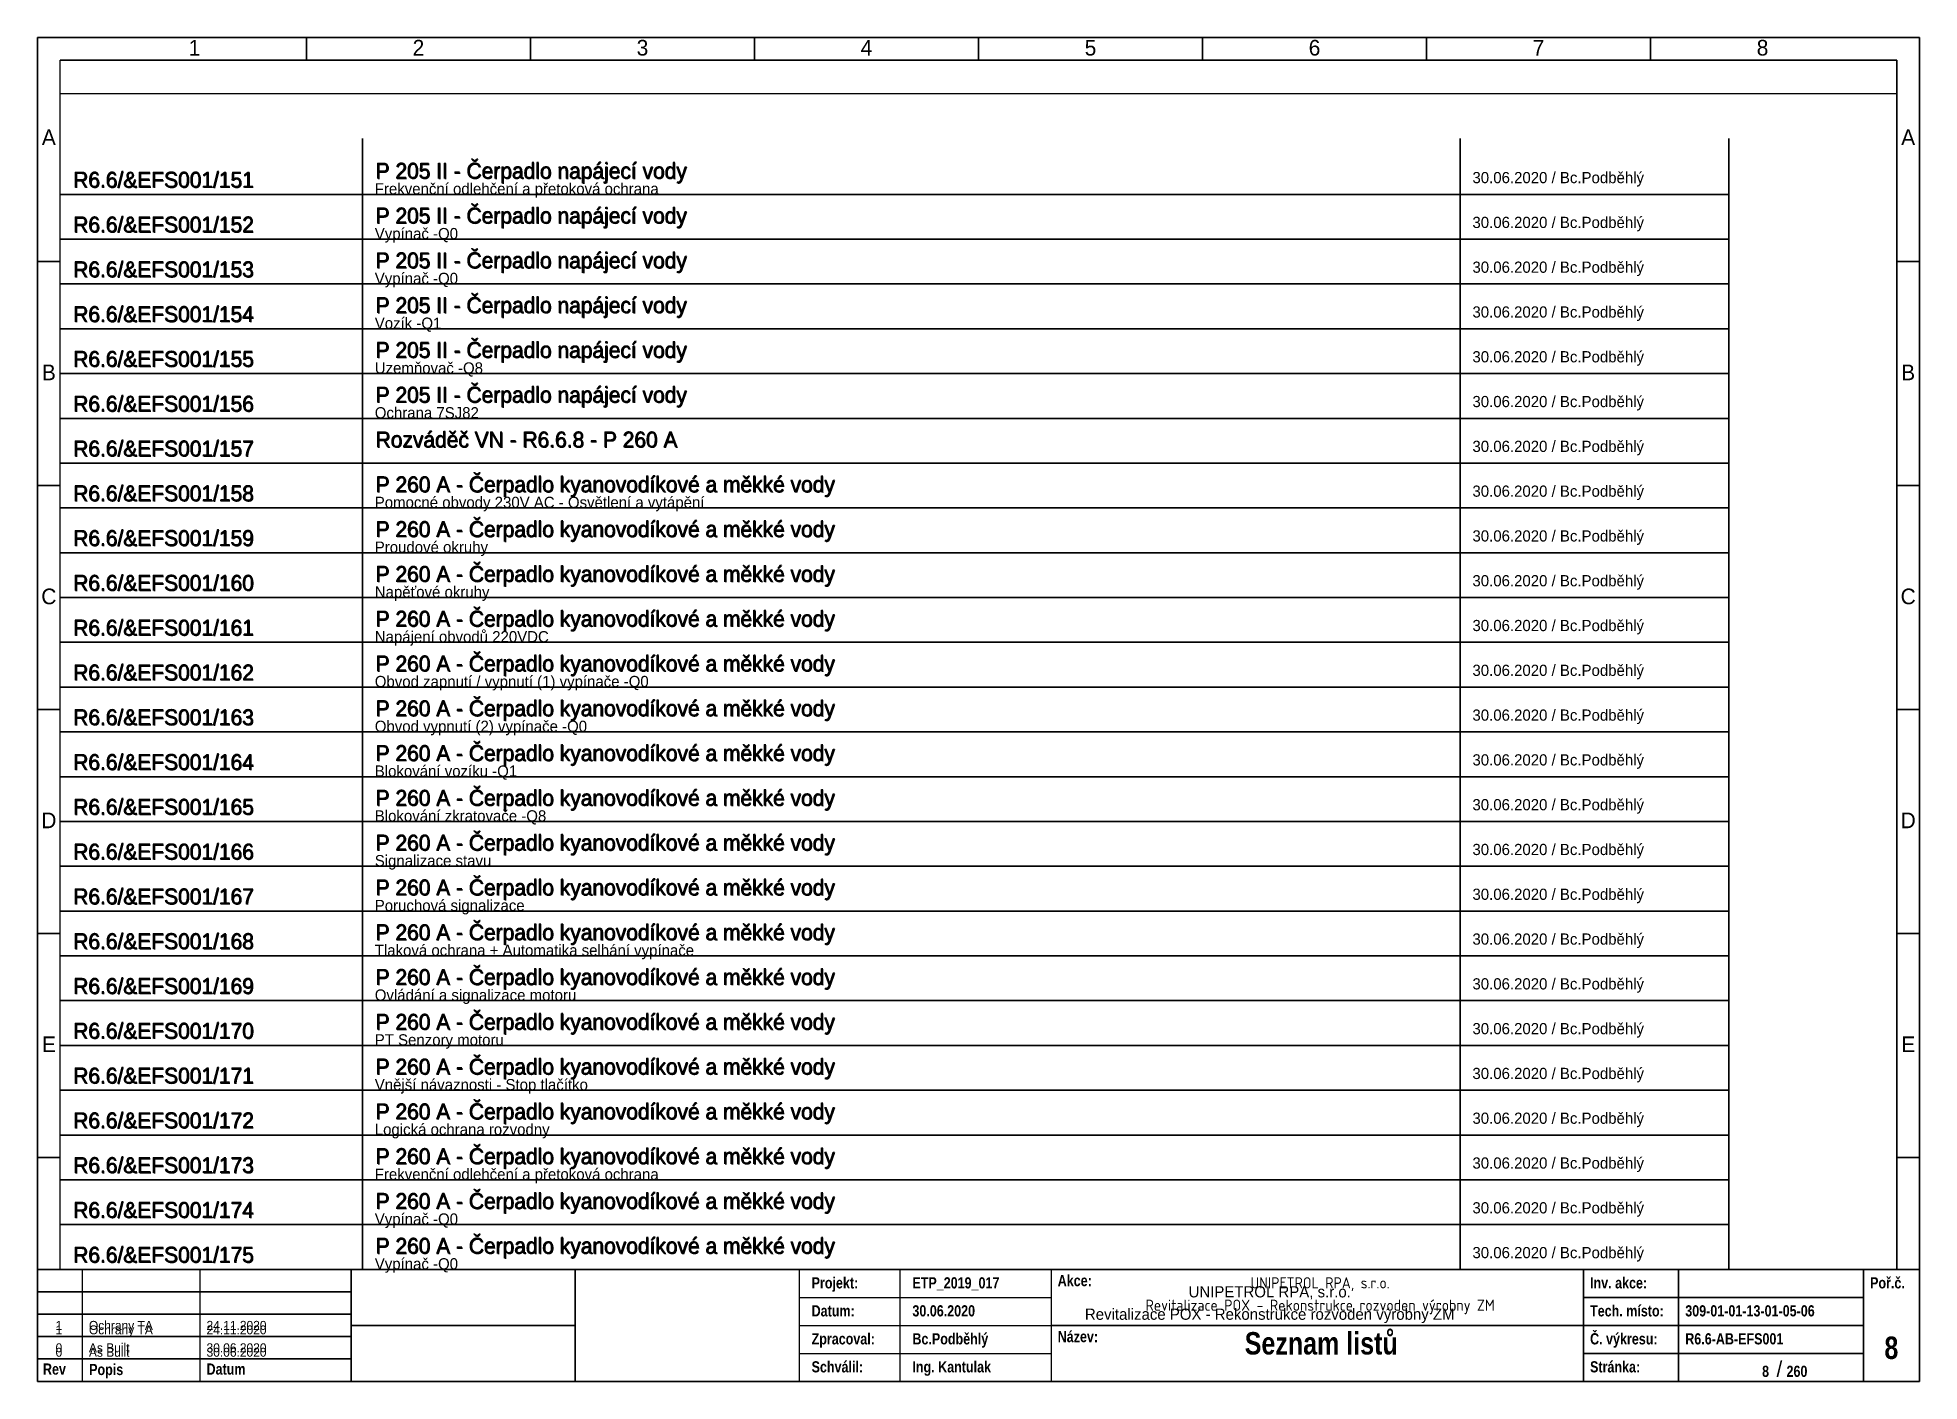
# Model space of a CAD drawing. Extents: x 0 to 420, y 0 to 300.
import ezdxf
from ezdxf.enums import TextEntityAlignment as Align

# ---------------------------------------------------------------- set-up
doc = ezdxf.new("R2010")
doc.units = 0
doc.header["$MEASUREMENT"] = 0
doc.linetypes.add('LTY1', pattern=[0])
for name, color, linetype in [('4', 4, 'Continuous'), ('PEN1', 7, 'LTY1'), ('PEN2', 7, 'LTY1'), ('PEN4', 7, 'LTY1'), ('PEN5', 7, 'LTY1'), ('SYMBOL', 7, 'LTY1')]:
    doc.layers.add(name, color=color, linetype=linetype)
doc.layers.add('ETP_razítko_text', color=7, linetype='Continuous', lineweight=9)
doc.styles.add('A-TUCN', font='arialbd.ttf')
doc.styles.add('NORMSCHRIFT', font='normwin')
doc.styles.get("Standard").update_dxf_attribs({"font": 'ISOCP.SHX'})

# ---------------------------------------------------------------- blocks, each defined once
blk = doc.blocks.new('_9EAB-A3L')
at = {"layer": 'PEN1', "linetype": 'LTY1'}
for p, q in [((67.5, 0), (67.5, 12.5)), ((312.5, 0), (312.5, 12.5)), ((372.5, 0), (372.5, 12.5)), ((0, 0), (372.5, 0))]:
    blk.add_line(p, q, dxfattribs=at)
at = {"layer": 'PEN1', "style": 'NORMSCHRIFT', "flags": 8}
for tag, p in [('CODE_60', (3.05, 1.4)), ('CODE_61', (3.05, 1.4)), ('CODE_63', (3.05, 1.4)), ('CODE_76', (70.55, 3.4))]:
    blk.add_attdef(tag, p, '', height=3.5, dxfattribs=at)
at = {"layer": 'PEN2', "style": 'NORMSCHRIFT', "flags": 8}
for tag, p in [('CODE_72', (315.25, 2.5)), ('CODE_502', (315.25, 2.5)), ('CODE_65', (70.25, 0))]:
    blk.add_attdef(tag, p, '', height=2.5, dxfattribs=at)
at = {"layer": 'PEN4', "style": 'NORMSCHRIFT', "flags": 9}
for tag in ['CODE_64', 'CODE_999', 'CODE_10000', 'CODE_12778', 'CODE_12783', 'CODE_12782', 'CODE_5902', 'CODE_511', 'CODE_512', 'CODE_513', 'CODE_514', 'CODE_515', 'CODE_516', 'CODE_517', 'CODE_518', 'CODE_519', 'CODE_520', 'CODE_521', 'CODE_522', 'CODE_91', 'CODE_1003', 'CODE_1003', 'CODE_1003', 'CODE_1003', 'CODE_1003', 'CODE_1003', 'CODE_1003', 'CODE_1003', 'CODE_1003', 'CODE_1003', 'CODE_1003', 'CODE_1003', 'CODE_1003', 'CODE_1003', 'CODE_1003', 'CODE_1003']:
    blk.add_attdef(tag, (0, 0), '', height=3.5, dxfattribs=at)
blk = doc.blocks.new('_9-REV')
at = {"layer": 'PEN4', "style": 'NORMSCHRIFT', "flags": 8}
blk.add_attdef('CODE_12778', text='', height=2, dxfattribs=at).set_placement((-0.25, 0.5), align=Align.CENTER)
at = {"layer": 'PEN4', "style": 'NORMSCHRIFT'}
for tag, p, height, flags in [('CODE_5902', (0, 0), 3.5, 9), ('CODE_12783', (6.45, 0.5), 2, 8), ('CODE_12782', (32.7, 0.5), 2, 8)]:
    blk.add_attdef(tag, p, '', height=height, dxfattribs=dict(at, flags=flags))
blk = doc.blocks.new('ORLEN_D')
at = {"layer": 'ETP_razítko_text'}
for p, q in [((5, 25), (5, 295)), ((5, 287.5), (415, 287.5)), ((10, 0), (10, 25)), ((36.25, 0), (36.25, 25)), ((170, 25), (170, 0)), ((192.5, 0), (192.5, 25)), ((226.25, 25), (226.25, 0)), ((170, 18.75), (226.25, 18.75)), ((170, 12.5), (226.25, 12.5)), ((170, 6.25), (226.25, 6.25))]:
    blk.add_line(p, q, dxfattribs=at)
at = {"layer": 'PEN1', "linetype": 'LTY1'}
for p, q in [((60, 295), (60, 300)), ((110, 300), (110, 295)), ((160, 295), (160, 300)), ((210, 300), (210, 295)), ((210, 295), (210, 300)), ((260, 300), (260, 295)), ((310, 295), (310, 300)), ((360, 295), (360, 300)), ((5, 295), (415, 295)), ((415, 295), (415, 25)), ((0, 250), (5, 250)), ((420, 250), (415, 250)), ((0, 200), (5, 200)), ((420, 200), (415, 200)), ((5, 150), (0, 150)), ((420, 150), (415, 150)), ((0, 100), (5, 100)), ((420, 100), (415, 100)), ((5, 50), (0, 50)), ((420, 50), (415, 50)), ((0, 25), (420, 25)), ((70, 25), (70, 0)), ((120, 25), (120, 0)), ((345, 25), (345, 0)), ((366.25, 25), (366.25, 0)), ((407.5, 25), (407.5, 0)), ((70, 20), (0, 20)), ((345, 18.75), (366.25, 18.75)), ((366.25, 18.75), (407.5, 18.75)), ((0, 15), (70, 15)), ((70, 10), (0, 10)), ((70, 12.5), (120, 12.5)), ((345, 12.5), (226.25, 12.5)), ((345, 12.5), (366.25, 12.5)), ((366.25, 12.5), (407.5, 12.5)), ((0, 5), (70, 5)), ((345, 6.25), (366.25, 6.25)), ((366.25, 6.25), (407.5, 6.25))]:
    blk.add_line(p, q, dxfattribs=at)
at = {"layer": 'PEN5', "linetype": 'LTY1'}
for p, q in [((0, 0), (0, 300)), ((0, 300), (420, 300)), ((420, 300), (420, 0)), ((420, 0), (0, 0)), ((420, 0), (0, 0))]:
    blk.add_line(p, q, dxfattribs=at)
at = {"layer": 'ETP_razítko_text'}
for p, values in [((5, 11), {'CODE_12778': '1', 'CODE_12783': 'Ochrany TA', 'CODE_12782': '24.11.2020'}), ((5, 6), {'CODE_12778': '0', 'CODE_12783': 'As Built', 'CODE_12782': '30.06.2020'})]:
    blk.add_blockref('_9-REV', p, dxfattribs=at).add_auto_attribs(values)
at = {"flags": 8}
for tag, p in [('NAZOV_SPOLOCNOSTI', (286.25, 20.75)), ('PROJEKT', (286.25, 15.75))]:
    blk.add_attdef(tag, text='', height=2.5, dxfattribs=at).set_placement(p, align=Align.CENTER)
at = {"layer": 'ETP_razítko_text', "style": 'A-TUCN', "width": 0.8}
for s, p in [('Projekt:', (172.75, 20.75)), ('Akce:', (227.68, 21.25)), ('Inv. akce:', (346.5, 20.75)), ('Poř.č.', (409, 20.75)), ('Datum:', (172.75, 14.5)), ('Tech. místo:', (346.5, 14.5)), ('Zpracoval:', (172.75, 8.25)), ('Název:', (227.68, 8.75)), ('Č. výkresu:', (346.5, 8.25)), ('Schválil:', (172.75, 2)), ('Stránka:', (346.5, 2)), ('Popis', (11.5, 1.4)), ('Datum', (37.7, 1.5))]:
    blk.add_text(s, height=2.5, dxfattribs=at).set_placement(p)
blk.add_text('Rev', height=2.5, dxfattribs=at).set_placement((3.75, 1.5), align=Align.CENTER)
for tag, p, height, flags in [('CODE_1', (8.63, 288.75), 3.5, 8), ('CODE_2', (150.35, 288.75), 3.5, 8), ('CODE_3', (180.34, 288.75), 3.5, 8), ('CODE_10150', (319.1, 288.75), 3.5, 8), ('CODE_500', (195.25, 20.75), 2.5, 8), ('CODE_10000', (367.75, 20.75), 2.5, 8), ('CODE_72', (195.25, 14.5), 2.5, 8), ('CODE_10001', (367.75, 14.5), 2.5, 8), ('CODE_502', (195.25, 8.25), 2.5, 8), ('CODE_68', (367.75, 8.25), 2.5, 8), ('CODE_531', (195.25, 2), 2.5, 8), ('CODE_60', (0, 1), 2.5, 9), ('CODE_61', (0, 1), 2.5, 9), ('CODE_63', (0, 1), 2.5, 9), ('CODE_64', (0, 1), 2.5, 9), ('CODE_57', (0, 1), 2.5, 9), ('CODE_757', (0, 1), 2.5, 9), ('CODE_755', (0, 1), 2.5, 9), ('CODE_756', (0, 1), 2.5, 9), ('CODE_758', (0, 1), 2.5, 9), ('CODE_700', (0, 1), 2.5, 9), ('CODE_704', (0, 1), 2.5, 9), ('CODE_4006', (0, 1), 2.5, 9), ('CODE_503', (0, 1), 2.5, 9), ('CODE_533', (0, 1), 2.5, 9), ('CODE_534', (0, 1), 2.5, 9), ('CODE_67', (0, 1), 2.5, 9), ('CODE_504', (0, 1), 2.5, 9), ('CODE_505', (0, 1), 2.5, 9), ('CODE_373', (0, 1), 2.5, 9), ('CODE_39', (0, 1), 2.5, 9), ('CODE_372', (0, 1), 2.5, 9), ('CODE_510', (0, 1), 2.5, 9), ('CODE_1003', (0, 1), 2.5, 9), ('CODE_509', (0, 1), 2.5, 9), ('CODE_1003', (0, 1), 2.5, 9), ('CODE_1003', (0, 1), 2.5, 9), ('CODE_12766', (0, 1), 2.5, 9), ('CODE_109', (0, 1), 2.5, 9), ('CODE_12791', (0, 1), 2.5, 9), ('CODE_91', (0, 1), 2.5, 9), ('CODE_91', (0, 1), 2.5, 9), ('CODE_91', (0, 1), 2.5, 9), ('CODE_91', (0, 1), 2.5, 9), ('CODE_91', (0, 1), 2.5, 9), ('CODE_2160', (0, 1), 2.5, 9), ('CODE_2000', (0, 1), 2.5, 9), ('CODE_2001', (0, 1), 2.5, 9), ('CODE_2002', (0, 1), 2.5, 9), ('CODE_2003', (0, 1), 2.5, 9), ('CODE_2004', (0, 1), 2.5, 9), ('CODE_2005', (0, 1), 2.5, 9), ('CODE_2006', (0, 1), 2.5, 9), ('CODE_2007', (0, 1), 2.5, 9), ('CODE_2008', (0, 1), 2.5, 9), ('CODE_2009', (0, 1), 2.5, 9), ('CODE_2012', (0, 1), 2.5, 9), ('CODE_2013', (0, 1), 2.5, 9), ('CODE_2014', (0, 1), 2.5, 9), ('CODE_2015', (0, 1), 2.5, 9), ('CODE_2016', (0, 1), 2.5, 9), ('CODE_2017', (0, 1), 2.5, 9), ('CODE_2018', (0, 1), 2.5, 9), ('CODE_2019', (0, 1), 2.5, 9), ('CODE_2130', (0, 1), 2.5, 9), ('CODE_2131', (0, 1), 2.5, 9), ('CODE_2500', (0, 1), 2.5, 9), ('CODE_2501', (0, 1), 2.5, 9), ('CODE_2502', (0, 1), 2.5, 9), ('CODE_2503', (0, 1), 2.5, 9), ('CODE_2504', (0, 1), 2.5, 9), ('CODE_2505', (0, 1), 2.5, 9), ('CODE_2506', (0, 1), 2.5, 9), ('CODE_2507', (0, 1), 2.5, 9), ('CODE_2508', (0, 1), 2.5, 9), ('CODE_2509', (0, 1), 2.5, 9), ('CODE_4510', (0, 1), 2.5, 9), ('CODE_12778', (0, 1), 2.5, 9), ('CODE_12783', (0, 1), 2.5, 9), ('CODE_12782', (0, 1), 2.5, 9), ('CODE_5902', (0, 1), 2.5, 9), ('CODE_5030', (0, 1), 2.5, 9), ('CODE_5031', (0, 1), 2.5, 9), ('CODE_5032', (0, 1), 2.5, 9), ('CODE_5033', (0, 1), 2.5, 9), ('CODE_5034', (0, 1), 2.5, 9), ('CODE_5035', (0, 1), 2.5, 9), ('CODE_71', (390.35, 1), 2.5, 8)]:
    blk.add_attdef(tag, p, '', height=height, dxfattribs=dict(at, flags=flags))
at = {"layer": 'ETP_razítko_text', "style": 'A-TUCN', "width": 0.8, "flags": 8}
for tag, height, p in [('CODE_76', 5, (286.5, 6)), ('CODE_701', 5, (413.75, 5)), ('CODE_65', 2.5, (286.5, 2))]:
    blk.add_attdef(tag, text='', height=height, dxfattribs=at).set_placement(p, align=Align.CENTER)
blk.add_attdef('CODE_62', text='', height=2.5, dxfattribs=at).set_placement((386.45, 1), align=Align.RIGHT)
at = {"layer": 'PEN1', "style": 'NORMSCHRIFT'}
for s, p in [('1', (35, 296)), ('2', (85, 296)), ('3', (135, 296)), ('4', (185, 296)), ('5', (235, 296)), ('6', (285, 296)), ('7', (335, 296)), ('8', (385, 296)), ('A', (2.5, 276)), ('A', (417.5, 276)), ('B', (2.5, 223.5)), ('B', (417.5, 223.5)), ('C', (2.5, 173.5)), ('C', (417.5, 173.5)), ('D', (2.5, 123.5)), ('D', (417.5, 123.5)), ('E', (2.5, 73.5)), ('E', (417.5, 73.5)), ('/', (388.75, 1))]:
    blk.add_text(s, height=3.5, dxfattribs=at).set_placement(p, align=Align.CENTER)

msp = doc.modelspace()

# ---------------------------------------------------------------- block references
at = {"layer": '4'}
ref = msp.add_blockref('ORLEN_D', (0, 0), dxfattribs=at)
ref.add_attrib('CODE_71', '260', (390.35, 1), dxfattribs={"layer": 'ETP_razítko_text', "height": 2.5, "style": 'A-TUCN', "width": 0.8, "flags": 8})
ref.add_attrib('CODE_701', '8', dxfattribs={"layer": 'ETP_razítko_text', "height": 5, "style": 'A-TUCN', "width": 0.8, "flags": 8}).set_placement((413.75, 5), align=Align.CENTER)
ref.add_attrib('CODE_76', 'Seznam listů', dxfattribs={"layer": 'ETP_razítko_text', "height": 5, "style": 'A-TUCN', "width": 0.8, "flags": 8}).set_placement((286.5, 6), align=Align.CENTER)
ref.add_attrib('CODE_62', '8', dxfattribs={"layer": 'ETP_razítko_text', "height": 2.5, "style": 'A-TUCN', "width": 0.8, "flags": 8}).set_placement((386.45, 1), align=Align.RIGHT)
ref.add_attrib('CODE_502', 'Bc.Podběhlý', (195.25, 8.25), dxfattribs={"layer": 'ETP_razítko_text', "height": 2.5, "style": 'A-TUCN', "width": 0.8, "flags": 8})
ref.add_attrib('CODE_72', '30.06.2020', (195.25, 14.5), dxfattribs={"layer": 'ETP_razítko_text', "height": 2.5, "style": 'A-TUCN', "width": 0.8, "flags": 8})
ref.add_attrib('CODE_531', 'Ing. Kantulak', (195.25, 2), dxfattribs={"layer": 'ETP_razítko_text', "height": 2.5, "style": 'A-TUCN', "width": 0.8, "flags": 8})
ref.add_attrib('CODE_500', 'ETP_2019_017', (195.25, 20.75), dxfattribs={"layer": 'ETP_razítko_text', "height": 2.5, "style": 'A-TUCN', "width": 0.8, "flags": 8})
ref.add_attrib('CODE_68', 'R6.6-AB-EFS001', (367.75, 8.25), dxfattribs={"layer": 'ETP_razítko_text', "height": 2.5, "style": 'A-TUCN', "width": 0.8, "flags": 8})
ref.add_attrib('CODE_10001', '309-01-01-13-01-05-06', (367.75, 14.5), dxfattribs={"layer": 'ETP_razítko_text', "height": 2.5, "style": 'A-TUCN', "width": 0.8, "flags": 8})
ref.add_attrib('NAZOV_SPOLOCNOSTI', 'UNIPETROL RPA, s.r.o.', dxfattribs={"layer": '0', "height": 2.5, "flags": 8}).set_placement((286.25, 20.75), align=Align.CENTER)
ref.add_attrib('PROJEKT', 'Revitalizace POX - Rekonstrukce rozvoden výrobny ZM', dxfattribs={"layer": '0', "height": 2.5, "flags": 8}).set_placement((286.25, 15.75), align=Align.CENTER)
at = {"layer": 'SYMBOL'}
for name, p, values in [('_9EAB-A3L', (5, 265), {'CODE_76': 'P 205 II - Čerpadlo napájecí vody', 'CODE_65': 'Frekvenční odlehčení a přetoková ochrana'}), ('_9EAB-A3L', (5, 255), {'CODE_76': 'P 205 II - Čerpadlo napájecí vody', 'CODE_65': 'Vypínač -Q0'}), ('_9EAB-A3L', (5, 245), {'CODE_76': 'P 205 II - Čerpadlo napájecí vody', 'CODE_65': 'Vypínač -Q0'}), ('_9EAB-A3L', (5, 235), {'CODE_76': 'P 205 II - Čerpadlo napájecí vody', 'CODE_65': 'Vozík -Q1'}), ('_9EAB-A3L', (5, 225), {'CODE_76': 'P 205 II - Čerpadlo napájecí vody', 'CODE_65': 'Uzemňovač -Q8'}), ('_9EAB-A3L', (5, 215), {'CODE_76': 'P 205 II - Čerpadlo napájecí vody', 'CODE_65': 'Ochrana 7SJ82'}), ('_9EAB-A3L', (5, 205), {'CODE_76': 'Rozváděč VN - R6.6.8 - P 260 A'}), ('_9EAB-A3L', (5, 195), {'CODE_76': 'P 260 A - Čerpadlo kyanovodíkové a měkké vody', 'CODE_65': 'Pomocné obvody 230V AC - Osvětlení a vytápění'}), ('_9EAB-A3L', (5, 185), {'CODE_76': 'P 260 A - Čerpadlo kyanovodíkové a měkké vody', 'CODE_65': 'Proudové okruhy'}), ('_9EAB-A3L', (5, 175), {'CODE_76': 'P 260 A - Čerpadlo kyanovodíkové a měkké vody', 'CODE_65': 'Napěťové okruhy'}), ('_9EAB-A3L', (5, 165), {'CODE_76': 'P 260 A - Čerpadlo kyanovodíkové a měkké vody', 'CODE_65': 'Napájení obvodů 220VDC'}), ('_9EAB-A3L', (5, 155), {'CODE_76': 'P 260 A - Čerpadlo kyanovodíkové a měkké vody', 'CODE_65': 'Obvod zapnutí / vypnutí (1) vypínače -Q0'}), ('_9EAB-A3L', (5, 145), {'CODE_76': 'P 260 A - Čerpadlo kyanovodíkové a měkké vody', 'CODE_65': 'Obvod vypnutí (2) vypínače -Q0'}), ('_9EAB-A3L', (5, 135), {'CODE_76': 'P 260 A - Čerpadlo kyanovodíkové a měkké vody', 'CODE_65': 'Blokování vozíku -Q1'}), ('_9EAB-A3L', (5, 125), {'CODE_76': 'P 260 A - Čerpadlo kyanovodíkové a měkké vody', 'CODE_65': 'Blokování zkratovače -Q8'}), ('_9EAB-A3L', (5, 115), {'CODE_76': 'P 260 A - Čerpadlo kyanovodíkové a měkké vody', 'CODE_65': 'Signalizace stavu'}), ('_9EAB-A3L', (5, 105), {'CODE_76': 'P 260 A - Čerpadlo kyanovodíkové a měkké vody', 'CODE_65': 'Poruchová signalizace'}), ('_9EAB-A3L', (5, 95), {'CODE_76': 'P 260 A - Čerpadlo kyanovodíkové a měkké vody', 'CODE_65': 'Tlaková ochrana + Automatika selhání vypínače'}), ('_9EAB-A3L', (5, 85), {'CODE_76': 'P 260 A - Čerpadlo kyanovodíkové a měkké vody', 'CODE_65': 'Ovládání a signalizace motoru'}), ('_9EAB-A3L', (5, 75), {'CODE_76': 'P 260 A - Čerpadlo kyanovodíkové a měkké vody', 'CODE_65': 'PT Senzory motoru'}), ('_9EAB-A3L', (5, 65), {'CODE_76': 'P 260 A - Čerpadlo kyanovodíkové a měkké vody', 'CODE_65': 'Vnější návaznosti - Stop tlačítko'}), ('_9EAB-A3L', (5, 55), {'CODE_76': 'P 260 A - Čerpadlo kyanovodíkové a měkké vody', 'CODE_65': 'Logická ochrana rozvodny'}), ('_9EAB-A3L', (5, 45), {'CODE_76': 'P 260 A - Čerpadlo kyanovodíkové a měkké vody', 'CODE_65': 'Frekvenční odlehčení a přetoková ochrana'}), ('_9EAB-A3L', (5, 35), {'CODE_76': 'P 260 A - Čerpadlo kyanovodíkové a měkké vody', 'CODE_65': 'Vypínač -Q0'}), ('_9EAB-A3L', (5, 25), {'CODE_76': 'P 260 A - Čerpadlo kyanovodíkové a měkké vody', 'CODE_65': 'Vypínač -Q0'}), ('_9-REV', (5, 10), {'CODE_12778': '1', 'CODE_12783': 'Ochrany TA', 'CODE_12782': '24.11.2020'}), ('_9-REV', (5, 5), {'CODE_12778': '0', 'CODE_12783': 'As Built', 'CODE_12782': '30.06.2020'})]:
    msp.add_blockref(name, p, dxfattribs=at).add_auto_attribs(values)

# ---------------------------------------------------------------- texts
at = {"layer": 'PEN1', "style": 'NORMSCHRIFT'}
for s, p in [('P 205 II - Čerpadlo napájecí vody', (75.45, 268.6)), ('R6.6/&EFS001/151', (7.85, 266.5)), ('R6.6/&EFS001/151', (7.95, 266.6)), ('R6.6/&EFS001/151', (8.05, 266.4)), ('P 205 II - Čerpadlo napájecí vody', (75.35, 268.5)), ('P 205 II - Čerpadlo napájecí vody', (75.35, 258.5)), ('P 205 II - Čerpadlo napájecí vody', (75.45, 258.6)), ('R6.6/&EFS001/152', (7.85, 256.5)), ('R6.6/&EFS001/152', (7.95, 256.6)), ('R6.6/&EFS001/152', (8.05, 256.4)), ('P 205 II - Čerpadlo napájecí vody', (75.35, 248.5)), ('P 205 II - Čerpadlo napájecí vody', (75.45, 248.6)), ('R6.6/&EFS001/153', (7.85, 246.5)), ('R6.6/&EFS001/153', (7.95, 246.6)), ('R6.6/&EFS001/153', (8.05, 246.4)), ('R6.6/&EFS001/154', (7.85, 236.5)), ('R6.6/&EFS001/154', (7.95, 236.6)), ('R6.6/&EFS001/154', (8.05, 236.4)), ('P 205 II - Čerpadlo napájecí vody', (75.35, 238.5)), ('P 205 II - Čerpadlo napájecí vody', (75.45, 238.6)), ('P 205 II - Čerpadlo napájecí vody', (75.35, 228.5)), ('P 205 II - Čerpadlo napájecí vody', (75.45, 228.6)), ('R6.6/&EFS001/155', (7.85, 226.5)), ('R6.6/&EFS001/155', (7.95, 226.6)), ('R6.6/&EFS001/155', (8.05, 226.4)), ('P 205 II - Čerpadlo napájecí vody', (75.35, 218.5)), ('P 205 II - Čerpadlo napájecí vody', (75.45, 218.6)), ('R6.6/&EFS001/156', (7.85, 216.5)), ('R6.6/&EFS001/156', (7.95, 216.6)), ('R6.6/&EFS001/156', (8.05, 216.4)), ('R6.6/&EFS001/157', (7.85, 206.5)), ('R6.6/&EFS001/157', (7.95, 206.6)), ('R6.6/&EFS001/157', (8.05, 206.4)), ('Rozváděč VN - R6.6.8 - P 260 A', (75.35, 208.5)), ('Rozváděč VN - R6.6.8 - P 260 A', (75.45, 208.6)), ('P 260 A - Čerpadlo kyanovodíkové a měkké vody', (75.35, 198.5)), ('P 260 A - Čerpadlo kyanovodíkové a měkké vody', (75.45, 198.6)), ('R6.6/&EFS001/158', (7.85, 196.5)), ('R6.6/&EFS001/158', (7.95, 196.6)), ('R6.6/&EFS001/158', (8.05, 196.4)), ('R6.6/&EFS001/159', (7.85, 186.5)), ('R6.6/&EFS001/159', (7.95, 186.6)), ('R6.6/&EFS001/159', (8.05, 186.4)), ('P 260 A - Čerpadlo kyanovodíkové a měkké vody', (75.35, 188.5)), ('P 260 A - Čerpadlo kyanovodíkové a měkké vody', (75.45, 188.6)), ('P 260 A - Čerpadlo kyanovodíkové a měkké vody', (75.35, 178.5)), ('P 260 A - Čerpadlo kyanovodíkové a měkké vody', (75.45, 178.6)), ('R6.6/&EFS001/160', (7.85, 176.5)), ('R6.6/&EFS001/160', (7.95, 176.6)), ('R6.6/&EFS001/160', (8.05, 176.4)), ('P 260 A - Čerpadlo kyanovodíkové a měkké vody', (75.35, 168.5)), ('P 260 A - Čerpadlo kyanovodíkové a měkké vody', (75.45, 168.6)), ('R6.6/&EFS001/161', (7.85, 166.5)), ('R6.6/&EFS001/161', (7.95, 166.6)), ('R6.6/&EFS001/161', (8.05, 166.4)), ('R6.6/&EFS001/162', (7.85, 156.5)), ('R6.6/&EFS001/162', (7.95, 156.6)), ('R6.6/&EFS001/162', (8.05, 156.4)), ('P 260 A - Čerpadlo kyanovodíkové a měkké vody', (75.35, 158.5)), ('P 260 A - Čerpadlo kyanovodíkové a měkké vody', (75.45, 158.6)), ('P 260 A - Čerpadlo kyanovodíkové a měkké vody', (75.35, 148.5)), ('P 260 A - Čerpadlo kyanovodíkové a měkké vody', (75.45, 148.6)), ('R6.6/&EFS001/163', (7.85, 146.5)), ('R6.6/&EFS001/163', (7.95, 146.6)), ('R6.6/&EFS001/163', (8.05, 146.4)), ('P 260 A - Čerpadlo kyanovodíkové a měkké vody', (75.35, 138.5)), ('P 260 A - Čerpadlo kyanovodíkové a měkké vody', (75.45, 138.6)), ('R6.6/&EFS001/164', (7.85, 136.5)), ('R6.6/&EFS001/164', (7.95, 136.6)), ('R6.6/&EFS001/164', (8.05, 136.4)), ('R6.6/&EFS001/165', (7.95, 126.6)), ('P 260 A - Čerpadlo kyanovodíkové a měkké vody', (75.35, 128.5)), ('P 260 A - Čerpadlo kyanovodíkové a měkké vody', (75.45, 128.6)), ('R6.6/&EFS001/165', (7.85, 126.5)), ('R6.6/&EFS001/165', (8.05, 126.4)), ('P 260 A - Čerpadlo kyanovodíkové a měkké vody', (75.35, 118.5)), ('P 260 A - Čerpadlo kyanovodíkové a měkké vody', (75.45, 118.6)), ('R6.6/&EFS001/166', (7.85, 116.5)), ('R6.6/&EFS001/166', (7.95, 116.6)), ('R6.6/&EFS001/166', (8.05, 116.4)), ('R6.6/&EFS001/167', (7.85, 106.5)), ('R6.6/&EFS001/167', (7.95, 106.6)), ('R6.6/&EFS001/167', (8.05, 106.4)), ('P 260 A - Čerpadlo kyanovodíkové a měkké vody', (75.35, 108.5)), ('P 260 A - Čerpadlo kyanovodíkové a měkké vody', (75.45, 108.6)), ('P 260 A - Čerpadlo kyanovodíkové a měkké vody', (75.35, 98.5)), ('P 260 A - Čerpadlo kyanovodíkové a měkké vody', (75.45, 98.6)), ('R6.6/&EFS001/168', (7.85, 96.5)), ('R6.6/&EFS001/168', (7.95, 96.6)), ('R6.6/&EFS001/168', (8.05, 96.4)), ('P 260 A - Čerpadlo kyanovodíkové a měkké vody', (75.35, 88.5)), ('P 260 A - Čerpadlo kyanovodíkové a měkké vody', (75.45, 88.6)), ('R6.6/&EFS001/169', (7.85, 86.5)), ('R6.6/&EFS001/169', (7.95, 86.6)), ('R6.6/&EFS001/169', (8.05, 86.4)), ('R6.6/&EFS001/170', (7.85, 76.5)), ('R6.6/&EFS001/170', (7.95, 76.6)), ('R6.6/&EFS001/170', (8.05, 76.4)), ('P 260 A - Čerpadlo kyanovodíkové a měkké vody', (75.35, 78.5)), ('P 260 A - Čerpadlo kyanovodíkové a měkké vody', (75.45, 78.6)), ('P 260 A - Čerpadlo kyanovodíkové a měkké vody', (75.35, 68.5)), ('P 260 A - Čerpadlo kyanovodíkové a měkké vody', (75.45, 68.6)), ('R6.6/&EFS001/171', (7.85, 66.5)), ('R6.6/&EFS001/171', (7.95, 66.6)), ('R6.6/&EFS001/171', (8.05, 66.4)), ('P 260 A - Čerpadlo kyanovodíkové a měkké vody', (75.45, 58.6)), ('R6.6/&EFS001/172', (7.85, 56.5)), ('R6.6/&EFS001/172', (7.95, 56.6)), ('R6.6/&EFS001/172', (8.05, 56.4)), ('P 260 A - Čerpadlo kyanovodíkové a měkké vody', (75.35, 58.5)), ('P 260 A - Čerpadlo kyanovodíkové a měkké vody', (75.35, 48.5)), ('P 260 A - Čerpadlo kyanovodíkové a měkké vody', (75.45, 48.6)), ('R6.6/&EFS001/173', (7.85, 46.5)), ('R6.6/&EFS001/173', (7.95, 46.6)), ('R6.6/&EFS001/173', (8.05, 46.4)), ('P 260 A - Čerpadlo kyanovodíkové a měkké vody', (75.35, 38.5)), ('P 260 A - Čerpadlo kyanovodíkové a měkké vody', (75.45, 38.6)), ('R6.6/&EFS001/174', (7.85, 36.5)), ('R6.6/&EFS001/174', (7.95, 36.6)), ('R6.6/&EFS001/174', (8.05, 36.4)), ('R6.6/&EFS001/175', (7.85, 26.5)), ('R6.6/&EFS001/175', (7.95, 26.6)), ('R6.6/&EFS001/175', (8.05, 26.4)), ('P 260 A - Čerpadlo kyanovodíkové a měkké vody', (75.35, 28.5)), ('P 260 A - Čerpadlo kyanovodíkové a měkké vody', (75.45, 28.6))]:
    msp.add_text(s, height=3.5, dxfattribs=at).set_placement(p)
at = {"layer": 'PEN2', "style": 'NORMSCHRIFT'}
for p in [(320.25, 267.5), (320.25, 257.5), (320.25, 247.5), (320.25, 237.5), (320.25, 227.5), (320.25, 217.5), (320.25, 207.5), (320.25, 197.5), (320.25, 187.5), (320.25, 177.5), (320.25, 167.5), (320.25, 157.5), (320.25, 147.5), (320.25, 137.5), (320.25, 127.5), (320.25, 117.5), (320.25, 107.5), (320.25, 97.5), (320.25, 87.5), (320.25, 77.5), (320.25, 67.5), (320.25, 57.5), (320.25, 47.5), (320.25, 37.5), (320.25, 27.5)]:
    msp.add_text('30.06.2020 / Bc.Podběhlý', height=2.5, dxfattribs=at).set_placement(p)
for s, p in [('UNIPETROL RPA, s.r.o.', (275, 18.75)), ('Revitalizace POX - Rekonstrukce rozvoden výrobny ZM', (275, 13.75))]:
    msp.add_text(s, height=2.5, dxfattribs=at).set_placement(p, align=Align.CENTER)

doc.saveas('drawing.dxf')
